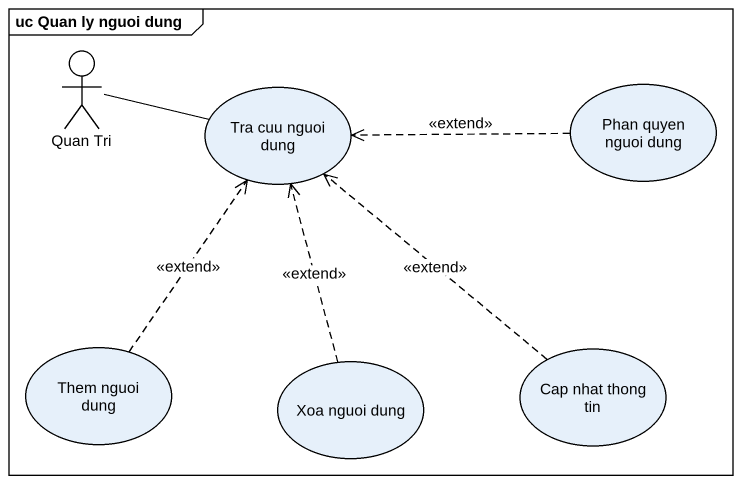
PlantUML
@startuml
mainframe uc Quan ly nguoi dung
actor "Quan Tri" as Quan_Tri
usecase "Tra cuu nguoi dung" as Tra_cuu_nguoi_dung
usecase "Phan quyen nguoi dung" as Phan_quyen_nguoi_dung
usecase "Them nguoi dung" as Them_nguoi_dung
usecase "Xoa nguoi dung" as Xoa_nguoi_dung
usecase "Cap nhat thong tin" as Cap_nhat_thong_tin
Quan_Tri -right- Tra_cuu_nguoi_dung
Phan_quyen_nguoi_dung .left.> Tra_cuu_nguoi_dung : <<extend>>
Them_nguoi_dung .up.> Tra_cuu_nguoi_dung : <<extend>>
Xoa_nguoi_dung .up.> Tra_cuu_nguoi_dung : <<extend>>
Cap_nhat_thong_tin .up.> Tra_cuu_nguoi_dung : <<extend>>
@enduml
